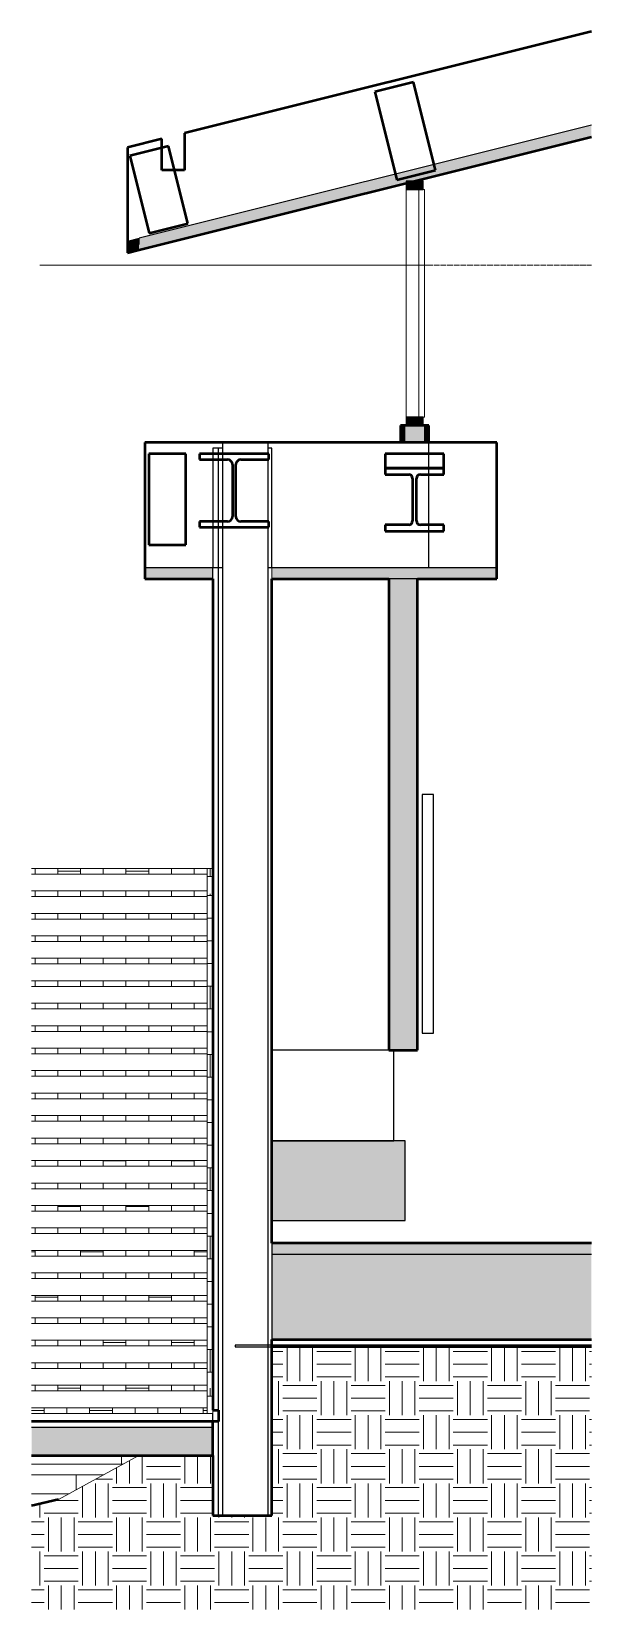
# Model space of a CAD drawing. Header units: inches. Extents: x -238 to -140, y 1376 to 1654.
import ezdxf

# ---------------------------------------------------------------- set-up
doc = ezdxf.new("R2010")
doc.units = ezdxf.units.IN
doc.header["$MEASUREMENT"] = 0
doc.linetypes.add('IMPORT-DASHED _11_', pattern=[1.171875, 0.78125, -0.390625])
for name, color, linetype, lineweight in [('A-CLNG', 13, 'Continuous', 18), ('A-CLNG-PATT', 13, 'Continuous', 50), ('A-FLOR', 192, 'Continuous', 13), ('A-FLOR-MCUT', 51, 'Continuous', 25), ('A-FLOR-PATT', 8, 'Continuous', 50), ('A-GENM', 13, 'Continuous', 18), ('A-GLAZ-CURT', 52, 'Continuous', 13), ('A-GLAZ-CWMG', 51, 'Continuous', 13), ('A-ROOF', 132, 'Continuous', 25), ('A-ROOF-PATT', 132, 'Continuous', 50), ('A-WALL', 113, 'Continuous', 25), ('A-WALL-PATT', 111, 'Continuous', 50), ('BUILDING', 5, 'Continuous', 13), ('C-BLDG-PADS', 91, 'Continuous', 13), ('C-TOPO', 7, 'Continuous', 13), ('CONCRETE', 55, 'Continuous', 13), ('ELEVATIONS', 1, 'Continuous', 13), ('I-WALL', 2, 'Continuous', 25), ('S-BEAM', 12, 'Continuous', 25), ('S-STRS', 31, 'Continuous', 13), ('WALL', 6, 'Continuous', 18), ('X - TOPO McElroy_dwg', 8, 'Continuous', 13)]:
    doc.layers.add(name, color=color, linetype=linetype, lineweight=lineweight)
pattern_1 = [(0, (159.789, 1572.66), (6, 6), [6, -6]), (0, (159.789, 1574.91), (6, 6), [6, -6]), (0, (159.789, 1577.16), (6, 6), [6, -6]), (90, (160.539, 1577.91), (-6, 6), [6, -6]), (90, (162.789, 1577.91), (-6, 6), [6, -6]), (90, (165.039, 1577.91), (-6, 6), [6, -6])]

# ---------------------------------------------------------------- blocks, each defined once
blk = doc.blocks.new('X - TOPO McElroy_dwg-5107296-Wall Section K - 1')
at = {"layer": 'BUILDING', "linetype": 'IMPORT-DASHED _11_'}
for p, q in [((-139.89, 1612.49), (-202.54, 1612.49)), ((-202.54, 1612.49), (-139.89, 1612.49))]:
    blk.add_line(p, q, dxfattribs=at)
at = {"layer": 'CONCRETE'}
blk.add_line((-228.63, 1612.49), (-202.54, 1612.49), dxfattribs=at)
at = {"layer": 'ELEVATIONS'}
for p, q in [((-228.63, 1612.49), (-230.1, 1612.49)), ((-230.1, 1612.49), (-228.63, 1612.49)), ((-228.63, 1612.49), (-227.17, 1612.49)), ((-227.17, 1612.49), (-228.63, 1612.49)), ((-228.63, 1612.49), (-194.69, 1612.49)), ((-202.54, 1612.49), (-204, 1612.49)), ((-204, 1612.49), (-202.54, 1612.49)), ((-202.54, 1612.49), (-201.08, 1612.49)), ((-201.08, 1612.49), (-202.54, 1612.49)), ((-202.54, 1612.49), (-168.6, 1612.49))]:
    blk.add_line(p, q, dxfattribs=at)
at = {"layer": 'WALL'}
blk.add_line((-236.97, 1612.49), (-202.54, 1612.49), dxfattribs=at)
blk = doc.blocks.new('ALA - GENERIC STRETCHABLE RECTANGLE - Fireplace mantel-6025809-Wall Section K - 1')
at = {"layer": 'A-GENM'}
blk.add_hatch(color=256, dxfattribs=at).paths.add_polyline_path([(-196.14, 1444.24), (-172.67, 1444.24), (-172.67, 1458.24), (-196.14, 1458.24), (-196.14, 1448.56)], flags=0)
at = {"layer": 'A-GENM', "lineweight": 25}
for p, q in [((-172.67, 1458.24), (-196.14, 1458.24)), ((-196.14, 1458.24), (-196.14, 1444.24)), ((-172.67, 1444.24), (-172.67, 1458.24)), ((-196.14, 1444.24), (-172.67, 1444.24))]:
    blk.add_line(p, q, dxfattribs=at)
blk = doc.blocks.new('ALA - GENERIC STRETCHABLE RECTANGLE - TV-6006292-Wall Section K - 1')
at = {"layer": 'A-GENM', "lineweight": 25}
for p, q in [((-167.67, 1519.24), (-169.67, 1519.24)), ((-169.67, 1519.24), (-169.67, 1477.24)), ((-167.67, 1477.24), (-167.67, 1519.24)), ((-169.67, 1477.24), (-167.67, 1477.24))]:
    blk.add_line(p, q, dxfattribs=at)
blk = doc.blocks.new('System Panel - Glazed-5791345-Wall Section K - 1')
at = {"layer": 'A-GLAZ-CURT', "lineweight": 18}
for p, q in [((-170.27, 1625.81), (-170.27, 1585.74)), ((-169.27, 1625.81), (-170.27, 1625.81)), ((-169.27, 1585.74), (-169.27, 1625.81)), ((-170.27, 1585.74), (-169.27, 1585.74))]:
    blk.add_line(p, q, dxfattribs=at)
blk = doc.blocks.new('Rectangular Mullion - 2_x5_ Mullion-5754253-Wall Section K - 1')
at = {"layer": 'A-GLAZ-CWMG'}
blk.add_hatch(color=256, dxfattribs=at).paths.add_polyline_path([(-172.52, 1584.24), (-169.52, 1584.24), (-169.52, 1585.74), (-172.52, 1585.74)], flags=0)
at = {"layer": 'A-GLAZ-CWMG', "lineweight": 25}
for p, q in [((-172.52, 1585.74), (-172.52, 1584.24)), ((-169.52, 1585.74), (-172.52, 1585.74)), ((-169.52, 1584.24), (-169.52, 1585.74)), ((-172.52, 1584.24), (-169.52, 1584.24))]:
    blk.add_line(p, q, dxfattribs=at)
blk = doc.blocks.new('ALA - GENERIC STRETCHABLE RECTANGLE - Fire Place - interior-6062401-Wall Section K - 1')
at = {"layer": 'A-GENM', "lineweight": 25}
for p, q in [((-174.67, 1474.24), (-196.14, 1474.24)), ((-196.14, 1474.24), (-196.14, 1458.24)), ((-174.67, 1458.24), (-174.67, 1474.24)), ((-196.14, 1458.24), (-174.67, 1458.24))]:
    blk.add_line(p, q, dxfattribs=at)
blk = doc.blocks.new('Rectangular Mullion - 2_x5_ Mullion-5754910-Wall Section K - 1')
at = {"layer": 'A-GLAZ-CWMG'}
blk.add_hatch(color=256, dxfattribs=at).paths.add_polyline_path([(-172.52, 1625.81), (-169.52, 1625.81), (-169.52, 1627.31), (-172.52, 1627.31)], flags=0)
at = {"layer": 'A-GLAZ-CWMG', "lineweight": 25}
for p, q in [((-172.52, 1627.31), (-172.52, 1625.81)), ((-169.52, 1627.31), (-172.52, 1627.31)), ((-169.52, 1625.81), (-169.52, 1627.31)), ((-172.52, 1625.81), (-169.52, 1625.81))]:
    blk.add_line(p, q, dxfattribs=at)
blk = doc.blocks.new('Rectangular Mullion - 2_x5_ Mullion-5791342-Wall Section K - 1')
at = {"layer": 'A-GLAZ-CWMG'}
blk.add_line((-172.52, 1585.74), (-172.52, 1625.81), dxfattribs=at)
blk = doc.blocks.new('Rectangular Mullion - Wood fence-5948516-Wall Section K - 1')
at = {"layer": 'A-GLAZ-CWMG'}
h = blk.add_hatch(dxfattribs=at)
h.set_pattern_fill('FP_5', color=256, style=0, pattern_type=2)
h.set_pattern_definition([(90, (-229.818, 1505.74), (-4, 2e-16), []), (180, (-229.818, 1505.74), (-8, -8), [4, -28]), (180, (-233.818, 1521.74), (-8, -8), [4, -28])])
h.paths.add_polyline_path([(-207.52, 1505.24), (-207.52, 1506.24), (-238.43, 1506.24), (-238.43, 1505.24)], flags=0)
for p, q in [((-207.52, 1506.24), (-238.43, 1506.24)), ((-207.52, 1505.24), (-238.43, 1505.24)), ((-207.52, 1506.24), (-207.52, 1505.24))]:
    blk.add_line(p, q, dxfattribs=at)
blk = doc.blocks.new('Rectangular Mullion - Wood fence-5948517-Wall Section K - 1')
at = {"layer": 'A-GLAZ-CWMG'}
h = blk.add_hatch(dxfattribs=at)
h.set_pattern_fill('FP_6', color=256, style=0, pattern_type=2)
h.set_pattern_definition([(270, (-228.218, 1410.74), (4, 2e-16), []), (0, (-228.218, 1410.74), (8, 8), [4, -28]), (0, (-224.218, 1394.74), (8, 8), [4, -28])])
h.paths.add_polyline_path([(-207.52, 1410.24), (-207.52, 1411.24), (-238.43, 1411.24), (-238.43, 1410.24)], flags=0)
for p, q in [((-238.43, 1411.24), (-207.52, 1411.24)), ((-238.43, 1410.24), (-207.52, 1410.24)), ((-207.52, 1411.24), (-207.52, 1410.24))]:
    blk.add_line(p, q, dxfattribs=at)
blk = doc.blocks.new('Rectangular Mullion - Wood fence-5949126-Wall Section K - 1')
at = {"layer": 'A-GLAZ-CWMG'}
h = blk.add_hatch(dxfattribs=at)
h.set_pattern_fill('FP_7', color=256, style=0, pattern_type=2)
h.set_pattern_definition([(0, (-207.018, 1504.809), (0, 4), []), (90, (-207.018, 1504.809), (-8, 8), [4, -28]), (90, (-191.018, 1508.809), (-8, 8), [4, -28])])
h.paths.add_polyline_path([(-206.52, 1501.78), (-206.52, 1506.24), (-207.52, 1506.24), (-207.52, 1501.78)], flags=0)
for p, q in [((-207.52, 1506.24), (-206.52, 1506.24)), ((-207.52, 1501.78), (-207.52, 1506.24))]:
    blk.add_line(p, q, dxfattribs=at)
blk = doc.blocks.new('Rectangular Mullion - Wood fence-5949106-Wall Section K - 1')
at = {"layer": 'A-GLAZ-CWMG'}
h = blk.add_hatch(dxfattribs=at)
h.set_pattern_fill('FP_8', color=256, style=0, pattern_type=2)
h.set_pattern_definition([(0, (-207.018, 1413.267), (0, 4), []), (90, (-207.018, 1413.267), (-8, 8), [4, -28]), (90, (-191.018, 1417.267), (-8, 8), [4, -28])])
h.paths.add_polyline_path([(-206.52, 1410.24), (-206.52, 1414.7), (-207.52, 1414.7), (-207.52, 1410.24)], flags=0)
for p, q in [((-207.52, 1410.24), (-207.52, 1414.7)), ((-206.52, 1410.24), (-207.52, 1410.24)), ((-206.52, 1410.24), (-206.52, 1410.8))]:
    blk.add_line(p, q, dxfattribs=at)
blk = doc.blocks.new('Rectangular Mullion - Wood fence-5949107-Wall Section K - 1')
at = {"layer": 'A-GLAZ-CWMG'}
h = blk.add_hatch(dxfattribs=at)
h.set_pattern_fill('FP_9', color=256, style=0, pattern_type=2)
h.set_pattern_definition([(0, (-207.018, 1417.475), (0, 4), []), (90, (-207.018, 1417.475), (-8, 8), [4, -28]), (90, (-191.018, 1421.475), (-8, 8), [4, -28])])
h.paths.add_polyline_path([(-207.52, 1414.69), (-206.52, 1414.69), (-206.52, 1418.66), (-207.52, 1418.66)], flags=0)
blk.add_line((-207.52, 1414.69), (-207.52, 1418.66), dxfattribs=at)
blk = doc.blocks.new('Rectangular Mullion - Wood fence-5948518-Wall Section K - 1')
at = {"layer": 'A-GLAZ-CWMG'}
h = blk.add_hatch(dxfattribs=at)
h.set_pattern_fill('FP_10', color=256, style=0, pattern_type=2)
h.set_pattern_definition([(90, (-229.818, 1414.698), (-4, 2e-16), []), (180, (-229.818, 1414.698), (-8, -8), [4, -28]), (180, (-233.818, 1430.698), (-8, -8), [4, -28])])
h.paths.add_polyline_path([(-207.52, 1414.2), (-207.52, 1415.2), (-238.43, 1415.2), (-238.43, 1414.2)], flags=0)
for p, q in [((-207.52, 1415.2), (-238.43, 1415.2)), ((-207.52, 1415.2), (-207.52, 1414.2)), ((-207.52, 1414.2), (-238.43, 1414.2))]:
    blk.add_line(p, q, dxfattribs=at)

msp = doc.modelspace()

# ---------------------------------------------------------------- hatches: boundary and pattern name
at = {"layer": 'A-CLNG-PATT', "lineweight": 18}
for points in [[(-219.52, 1615.19), (-139.89, 1635.09), (-139.89, 1637.15), (-219.52, 1617.25), (-219.52, 1616.22)], [(-175.52, 1557.24), (-156.52, 1557.24), (-156.52, 1559.24), (-196.14, 1559.24), (-196.14, 1557.24), (-189.16, 1557.24)]]:
    msp.add_hatch(color=256, dxfattribs=at).paths.add_polyline_path(points, flags=0)
at = {"layer": 'A-FLOR-PATT', "lineweight": 13}
for points in [[(-196.14, 1438.24), (-139.89, 1438.24), (-139.89, 1440.24), (-196.14, 1440.24)], [(-189.16, 1423.24), (-139.89, 1423.24), (-139.89, 1438.24), (-196.14, 1438.24), (-196.14, 1423.24)], [(-206.52, 1402.8), (-206.52, 1407.8), (-238.43, 1407.8), (-238.43, 1402.8)]]:
    msp.add_hatch(color=256, dxfattribs=at).paths.add_polyline_path(points, flags=0)
at = {"layer": 'A-ROOF-PATT', "lineweight": 5}
for points in [[(-221.52, 1615.72), (-219.52, 1616.22), (-219.52, 1617.25), (-221.52, 1616.75)], [(-221.52, 1614.69), (-219.52, 1615.19), (-219.52, 1616.22), (-221.52, 1615.72)], [(-218.52, 1557.24), (-206.52, 1557.24), (-206.52, 1559.24), (-218.52, 1559.24), (-218.52, 1557.84)]]:
    msp.add_hatch(color=256, dxfattribs=at).paths.add_polyline_path(points, flags=0)
at = {"layer": 'A-WALL-PATT', "lineweight": 25}
for points in [[(-173.52, 1581.24), (-172.89, 1581.24), (-172.89, 1584.24), (-173.52, 1584.24)], [(-175.52, 1474.24), (-170.52, 1474.24), (-170.52, 1557.24), (-175.52, 1557.24), (-175.52, 1521.42)]]:
    msp.add_hatch(color=256, dxfattribs=at).paths.add_polyline_path(points, flags=0)
at = {"layer": 'A-WALL-PATT', "lineweight": 5}
for points in [[(-169.27, 1581.24), (-169.27, 1584.24), (-172.77, 1584.24), (-172.77, 1581.24)], [(-169.14, 1581.24), (-168.52, 1581.24), (-168.52, 1584.24), (-169.14, 1584.24)]]:
    msp.add_hatch(color=256, dxfattribs=at).paths.add_polyline_path(points, flags=0)
at = {"layer": 'A-WALL-PATT', "lineweight": 13}
h = msp.add_hatch(dxfattribs=at)
h.set_pattern_fill('FP_1', color=256, style=0, pattern_type=2)
h.set_pattern_definition([(0, (159.789, 1572.66), (3.84, 0.96), [0.317, -2.563, 0.317, -2.563, -15.36]), (0, (159.789, 1572.66), (3.84, 0.96), [-5.76, 0.317, -5.443, 0.317, -2.563, -6.72]), (0, (159.789, 1572.66), (3.84, 0.96), [-14.4, 0.317, -1.603, 0.317, -4.483]), (120, (161.229, 1573.14), (-2.7513844, 2.8455376), [0.317, -2.563, 0.317, -2.563, -15.36]), (120, (161.229, 1573.14), (-2.7513844, 2.8455376), [-5.76, 0.317, -5.443, 0.317, -2.563, -6.72]), (120, (161.229, 1573.14), (-2.7513844, 2.8455376), [-14.4, 0.317, -1.603, 0.317, -4.483]), (240, (161.709, 1575.06), (-1.0886156, -3.8055376), [0.317, -2.563, 0.317, -2.563, -15.36]), (240, (161.709, 1575.06), (-1.0886156, -3.8055376), [-5.76, 0.317, -5.443, 0.317, -2.563, -6.72]), (240, (161.709, 1575.06), (-1.0886156, -3.8055376), [-14.4, 0.317, -1.603, 0.317, -4.483])])
h.paths.add_polyline_path([(-205.52, 1408.8), (-205.52, 1410.8), (-206.52, 1410.8), (-206.52, 1408.8), (-205.53, 1408.8)], flags=0)
at = {"layer": 'C-TOPO'}
h = msp.add_hatch(dxfattribs=at)
h.set_pattern_fill('FP_2', color=256, style=0, pattern_type=2)
h.set_pattern_definition(pattern_1)
h.paths.add_polyline_path([(-178.68, 1375.71), (-139.89, 1375.71), (-139.89, 1421.98), (-196.14, 1421.98), (-196.14, 1392.24), (-202.58, 1392.24), (-202.58, 1375.71), (-189.16, 1375.71)], flags=0)
h = msp.add_hatch(dxfattribs=at)
h.set_pattern_fill('FP_2', color=256, style=0, pattern_type=2)
h.set_pattern_definition(pattern_1)
h.paths.add_polyline_path([(-238.43, 1375.71), (-202.58, 1375.71), (-202.58, 1392.24), (-206.52, 1392.24), (-206.52, 1402.8), (-219.53, 1402.8), (-233.69, 1395.05), (-238.43, 1393.97), (-238.43, 1389.07)], flags=0)
at = {"layer": 'S-STRS'}
h = msp.add_hatch(dxfattribs=at)
h.set_pattern_fill('FP_3', color=256, style=0, pattern_type=2)
h.set_pattern_definition([(0, (-182.58, 1392.24), (0, 8), []), (90, (-182.58, 1392.24), (-8, 8), [8, -8])])
h.paths.add_polyline_path([(-238.43, 1401.3), (-222.28, 1401.3), (-219.53, 1402.8), (-238.43, 1402.8)], flags=0)
h = msp.add_hatch(dxfattribs=at)
h.set_pattern_fill('FP_4', color=256, style=0, pattern_type=2)
h.set_pattern_definition([(0, (-206.58, 1386.05), (0, 3.343), []), (90, (-206.58, 1386.05), (-8, 3.343), [3.343, -3.343])])
h.paths.add_polyline_path([(-238.43, 1393.97), (-233.69, 1395.05), (-222.28, 1401.3), (-238.43, 1401.3), (-238.43, 1395.05)], flags=0)

# ---------------------------------------------------------------- linework, layer by layer
at = {"layer": 'A-CLNG', "lineweight": 25}
msp.add_line((-139.89, 1637.15), (-219.52, 1617.25), dxfattribs=at)
at = {"layer": 'A-CLNG', "lineweight": 50}
for p, q in [((-219.52, 1615.19), (-139.89, 1635.09)), ((-156.52, 1557.24), (-156.52, 1559.24)), ((-196.14, 1557.24), (-175.52, 1557.24)), ((-170.52, 1557.24), (-156.52, 1557.24))]:
    msp.add_line(p, q, dxfattribs=at)
at = {"layer": 'A-CLNG'}
msp.add_line((-196.14, 1559.24), (-196.14, 1557.24), dxfattribs=at)
at = {"layer": 'A-FLOR', "lineweight": 50}
for p, q in [((-139.89, 1440.24), (-196.14, 1440.24)), ((-196.14, 1423.24), (-139.89, 1423.24)), ((-206.52, 1408.8), (-238.43, 1408.8)), ((-206.52, 1402.8), (-206.52, 1408.8)), ((-238.43, 1402.8), (-206.52, 1402.8))]:
    msp.add_line(p, q, dxfattribs=at)
at = {"layer": 'A-FLOR-MCUT'}
for p, q in [((-196.14, 1440.24), (-196.14, 1423.24)), ((-139.89, 1438.24), (-196.14, 1438.24)), ((-238.43, 1407.8), (-206.52, 1407.8))]:
    msp.add_line(p, q, dxfattribs=at)
at = {"layer": 'A-ROOF', "lineweight": 50}
for p, q in [((-139.89, 1653.65), (-211.52, 1635.74)), ((-215.52, 1634.74), (-221.52, 1633.24)), ((-215.52, 1629.24), (-215.52, 1634.74)), ((-211.52, 1635.74), (-211.52, 1629.24)), ((-221.52, 1633.24), (-221.52, 1614.69)), ((-211.52, 1629.24), (-215.52, 1629.24)), ((-221.52, 1614.69), (-219.52, 1615.19)), ((-156.52, 1581.24), (-218.52, 1581.24)), ((-218.52, 1581.24), (-218.52, 1557.24)), ((-156.52, 1559.24), (-156.52, 1581.24)), ((-218.52, 1557.24), (-206.52, 1557.24))]:
    msp.add_line(p, q, dxfattribs=at)
at = {"layer": 'A-ROOF'}
for p, q in [((-221.52, 1616.75), (-219.52, 1617.25)), ((-221.52, 1615.72), (-219.52, 1616.22)), ((-219.52, 1616.22), (-219.52, 1617.25)), ((-204.77, 1580.24), (-204.77, 1581.24)), ((-168.52, 1559.24), (-168.52, 1581.24)), ((-218.52, 1559.24), (-204.77, 1559.24)), ((-206.52, 1557.24), (-206.52, 1559.24)), ((-196.77, 1559.24), (-156.52, 1559.24))]:
    msp.add_line(p, q, dxfattribs=at)
at = {"layer": 'A-WALL'}
for p, q in [((-172.89, 1584.24), (-172.89, 1581.24)), ((-172.77, 1584.24), (-172.77, 1581.24)), ((-169.27, 1584.24), (-169.27, 1581.24)), ((-169.14, 1584.24), (-169.14, 1581.24)), ((-204.77, 1580.24), (-206.52, 1580.24)), ((-206.52, 1580.24), (-206.52, 1559.24)), ((-205.52, 1410.8), (-205.52, 1580.24)), ((-204.77, 1392.24), (-204.77, 1580.24)), ((-196.77, 1392.24), (-196.77, 1581.24)), ((-196.14, 1580.24), (-196.77, 1580.24)), ((-196.14, 1559.24), (-196.14, 1580.24)), ((-170.52, 1557.24), (-175.52, 1557.24)), ((-206.52, 1408.8), (-206.52, 1410.24)), ((-205.52, 1392.24), (-205.52, 1408.8))]:
    msp.add_line(p, q, dxfattribs=at)
at = {"layer": 'A-WALL', "lineweight": 50}
for p, q in [((-206.52, 1557.24), (-206.52, 1410.8)), ((-196.14, 1440.24), (-196.14, 1557.24)), ((-196.14, 1392.24), (-196.14, 1423.24)), ((-206.52, 1410.8), (-205.52, 1410.8)), ((-205.52, 1410.8), (-205.52, 1408.8)), ((-205.52, 1408.8), (-206.52, 1408.8)), ((-206.52, 1402.8), (-206.52, 1392.24)), ((-206.52, 1392.24), (-196.14, 1392.24))]:
    msp.add_line(p, q, dxfattribs=at)
at = {"layer": 'C-BLDG-PADS', "lineweight": 25}
for p, q in [((-139.89, 1422.24), (-202.58, 1422.24)), ((-202.58, 1422.24), (-202.58, 1421.99)), ((-202.58, 1421.99), (-139.89, 1421.99))]:
    msp.add_line(p, q, dxfattribs=at)
at = {"layer": 'C-TOPO', "lineweight": 50}
for p, q in [((-178.68, 1421.98), (-196.14, 1421.98)), ((-139.89, 1421.98), (-178.68, 1421.98)), ((-233.69, 1395.05), (-238.43, 1393.97))]:
    msp.add_line(p, q, dxfattribs=at)
at = {"layer": 'C-TOPO'}
for p, q in [((-178.68, 1421.98), (-196.14, 1421.98)), ((-139.89, 1421.98), (-178.68, 1421.98)), ((-233.69, 1395.05), (-219.53, 1402.8)), ((-238.43, 1393.97), (-233.69, 1395.05))]:
    msp.add_line(p, q, dxfattribs=at)
at = {"layer": 'I-WALL', "lineweight": 50}
for p, q in [((-173.52, 1584.24), (-173.52, 1581.24)), ((-168.52, 1584.24), (-173.52, 1584.24)), ((-168.52, 1581.24), (-168.52, 1584.24)), ((-175.52, 1557.24), (-175.52, 1474.24)), ((-170.52, 1474.24), (-170.52, 1557.24)), ((-175.52, 1474.24), (-170.52, 1474.24))]:
    msp.add_line(p, q, dxfattribs=at)
at = {"layer": 'S-BEAM', "color": 20, "lineweight": 50}
for p, q in [((-171.2, 1644.73), (-177.99, 1643.03)), ((-177.99, 1643.03), (-174.11, 1627.51)), ((-167.31, 1629.21), (-171.2, 1644.73)), ((-214.34, 1633.44), (-221.13, 1631.74)), ((-221.13, 1631.74), (-217.73, 1618.16)), ((-210.94, 1619.86), (-214.34, 1633.44)), ((-174.11, 1627.51), (-167.31, 1629.21)), ((-217.73, 1618.16), (-210.94, 1619.86)), ((-211.27, 1579.24), (-217.77, 1579.24)), ((-217.77, 1579.24), (-217.77, 1563.24)), ((-211.27, 1563.24), (-211.27, 1579.24)), ((-196.67, 1579.24), (-208.87, 1579.24)), ((-208.87, 1579.24), (-208.87, 1578.25)), ((-196.67, 1578.25), (-196.67, 1579.24)), ((-165.86, 1579.24), (-176.17, 1579.24)), ((-176.17, 1579.24), (-176.17, 1576.74)), ((-165.86, 1576.74), (-165.86, 1579.24)), ((-208.87, 1578.25), (-203.96, 1578.25)), ((-203.08, 1577.37), (-203.08, 1568.21)), ((-202.47, 1568.21), (-202.47, 1577.37)), ((-201.58, 1578.25), (-196.67, 1578.25)), ((-165.87, 1576.74), (-176.17, 1576.74)), ((-176.17, 1576.74), (-176.17, 1575.62)), ((-176.17, 1576.74), (-165.86, 1576.74)), ((-165.87, 1575.62), (-165.87, 1576.74)), ((-176.17, 1575.62), (-172.05, 1575.62)), ((-171.36, 1574.93), (-171.36, 1567.45)), ((-170.68, 1567.45), (-170.68, 1574.93)), ((-169.99, 1575.62), (-165.87, 1575.62)), ((-203.96, 1567.33), (-208.87, 1567.33)), ((-208.87, 1567.33), (-208.87, 1566.34)), ((-208.87, 1566.34), (-196.67, 1566.34)), ((-196.67, 1567.33), (-201.58, 1567.33)), ((-196.67, 1566.34), (-196.67, 1567.33)), ((-172.05, 1566.76), (-176.17, 1566.76)), ((-176.17, 1566.76), (-176.17, 1565.64)), ((-176.17, 1565.64), (-165.87, 1565.64)), ((-165.87, 1566.76), (-169.99, 1566.76)), ((-165.87, 1565.64), (-165.87, 1566.76)), ((-217.77, 1563.24), (-211.27, 1563.24))]:
    msp.add_line(p, q, dxfattribs=at)
for centre, radius, start, end in [((-203.96, 1577.37), 0.885, 0, 90), ((-201.58, 1577.37), 0.885, 90, 180), ((-172.05, 1574.93), 0.692, 0, 90), ((-169.99, 1574.93), 0.692, 90, 180), ((-203.96, 1568.21), 0.885, 270, 0), ((-201.58, 1568.21), 0.885, 180, 270), ((-172.05, 1567.45), 0.692, 270, 0), ((-169.99, 1567.45), 0.692, 180, 270)]:
    msp.add_arc(centre, radius, start, end, dxfattribs=at)
at = {"layer": 'S-STRS'}
msp.add_line((-238.43, 1401.3), (-222.28, 1401.3), dxfattribs=at)

# ---------------------------------------------------------------- block references
at = {"layer": 'A-GENM'}
for name in ['ALA - GENERIC STRETCHABLE RECTANGLE - TV-6006292-Wall Section K - 1', 'ALA - GENERIC STRETCHABLE RECTANGLE - Fire Place - interior-6062401-Wall Section K - 1', 'ALA - GENERIC STRETCHABLE RECTANGLE - Fireplace mantel-6025809-Wall Section K - 1']:
    msp.add_blockref(name, (0, 0), dxfattribs=at)
at = {"layer": 'A-GLAZ-CURT'}
msp.add_blockref('System Panel - Glazed-5791345-Wall Section K - 1', (0, 0), dxfattribs=at)
at = {"layer": 'A-GLAZ-CWMG'}
for name, p in [('Rectangular Mullion - 2_x5_ Mullion-5754910-Wall Section K - 1', (0, 0)), ('Rectangular Mullion - 2_x5_ Mullion-5791342-Wall Section K - 1', (0, 0)), ('Rectangular Mullion - 2_x5_ Mullion-5754253-Wall Section K - 1', (0, 0)), ('Rectangular Mullion - Wood fence-5948516-Wall Section K - 1', (0, 0)), ('Rectangular Mullion - Wood fence-5949126-Wall Section K - 1', (0, 0)), ('Rectangular Mullion - Wood fence-5948518-Wall Section K - 1', (0, 87.08)), ('Rectangular Mullion - Wood fence-5949107-Wall Section K - 1', (0, 83.12)), ('Rectangular Mullion - Wood fence-5948518-Wall Section K - 1', (0, 83.12)), ('Rectangular Mullion - Wood fence-5949107-Wall Section K - 1', (0, 79.17)), ('Rectangular Mullion - Wood fence-5948518-Wall Section K - 1', (0, 79.17)), ('Rectangular Mullion - Wood fence-5949107-Wall Section K - 1', (0, 75.21)), ('Rectangular Mullion - Wood fence-5948518-Wall Section K - 1', (0, 75.21)), ('Rectangular Mullion - Wood fence-5949107-Wall Section K - 1', (0, 71.25)), ('Rectangular Mullion - Wood fence-5948518-Wall Section K - 1', (0, 71.25)), ('Rectangular Mullion - Wood fence-5949107-Wall Section K - 1', (0, 67.29)), ('Rectangular Mullion - Wood fence-5948518-Wall Section K - 1', (0, 67.29)), ('Rectangular Mullion - Wood fence-5949107-Wall Section K - 1', (0, 63.33)), ('Rectangular Mullion - Wood fence-5948518-Wall Section K - 1', (0, 63.33)), ('Rectangular Mullion - Wood fence-5949107-Wall Section K - 1', (0, 59.38)), ('Rectangular Mullion - Wood fence-5948518-Wall Section K - 1', (0, 59.38)), ('Rectangular Mullion - Wood fence-5949107-Wall Section K - 1', (0, 55.42)), ('Rectangular Mullion - Wood fence-5948518-Wall Section K - 1', (0, 55.42)), ('Rectangular Mullion - Wood fence-5949107-Wall Section K - 1', (0, 51.46)), ('Rectangular Mullion - Wood fence-5948518-Wall Section K - 1', (0, 51.46)), ('Rectangular Mullion - Wood fence-5949107-Wall Section K - 1', (0, 47.5)), ('Rectangular Mullion - Wood fence-5948518-Wall Section K - 1', (0, 47.5)), ('Rectangular Mullion - Wood fence-5949107-Wall Section K - 1', (0, 43.54)), ('Rectangular Mullion - Wood fence-5948518-Wall Section K - 1', (0, 43.54)), ('Rectangular Mullion - Wood fence-5949107-Wall Section K - 1', (0, 39.58)), ('Rectangular Mullion - Wood fence-5948518-Wall Section K - 1', (0, 39.58)), ('Rectangular Mullion - Wood fence-5949107-Wall Section K - 1', (0, 35.62)), ('Rectangular Mullion - Wood fence-5948518-Wall Section K - 1', (0, 35.62)), ('Rectangular Mullion - Wood fence-5949107-Wall Section K - 1', (0, 31.67)), ('Rectangular Mullion - Wood fence-5948518-Wall Section K - 1', (0, 31.67)), ('Rectangular Mullion - Wood fence-5949107-Wall Section K - 1', (0, 27.71)), ('Rectangular Mullion - Wood fence-5948518-Wall Section K - 1', (0, 27.71)), ('Rectangular Mullion - Wood fence-5949107-Wall Section K - 1', (0, 23.75)), ('Rectangular Mullion - Wood fence-5948518-Wall Section K - 1', (0, 23.75)), ('Rectangular Mullion - Wood fence-5949107-Wall Section K - 1', (0, 19.79)), ('Rectangular Mullion - Wood fence-5948518-Wall Section K - 1', (0, 19.79)), ('Rectangular Mullion - Wood fence-5949107-Wall Section K - 1', (0, 15.83)), ('Rectangular Mullion - Wood fence-5948518-Wall Section K - 1', (0, 15.83)), ('Rectangular Mullion - Wood fence-5949107-Wall Section K - 1', (0, 11.88)), ('Rectangular Mullion - Wood fence-5948518-Wall Section K - 1', (0, 11.88)), ('Rectangular Mullion - Wood fence-5949107-Wall Section K - 1', (0, 7.92)), ('Rectangular Mullion - Wood fence-5948518-Wall Section K - 1', (0, 7.92)), ('Rectangular Mullion - Wood fence-5949107-Wall Section K - 1', (0, 3.96)), ('Rectangular Mullion - Wood fence-5948518-Wall Section K - 1', (0, 3.96)), ('Rectangular Mullion - Wood fence-5949107-Wall Section K - 1', (0, 0)), ('Rectangular Mullion - Wood fence-5948518-Wall Section K - 1', (0, 0)), ('Rectangular Mullion - Wood fence-5949106-Wall Section K - 1', (0, 0)), ('Rectangular Mullion - Wood fence-5948517-Wall Section K - 1', (0, 0))]:
    msp.add_blockref(name, p, dxfattribs=at)
at = {"layer": 'X - TOPO McElroy_dwg', "color": 7, "lineweight": 50}
msp.add_blockref('X - TOPO McElroy_dwg-5107296-Wall Section K - 1', (0, 0), dxfattribs=at)

doc.saveas('drawing.dxf')
